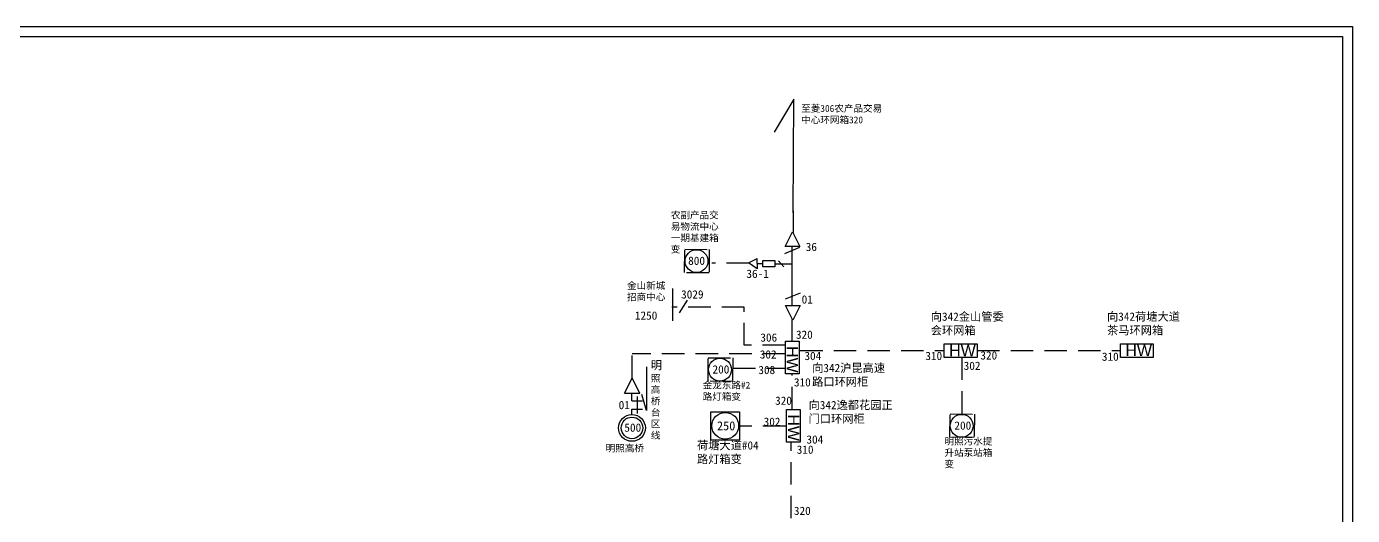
# Model space of a CAD drawing. Extents: x 417 to 858, y 49 to 343.
# Drawn here: x 567.4 to 858.2, y 235.6 to 342.7 of the extents above; entities that cross this region are included whole.
import ezdxf

# ---------------------------------------------------------------- set-up
doc = ezdxf.new("R2010")
doc.units = 0
doc.header["$LTSCALE"] = 0.774411
doc.linetypes.add('DASHED2', pattern=[9.525, 6.35, -3.175])
doc.layers.get('0').update_dxf_attribs({"linetype": 'CONTINUOUS'})
doc.layers.add('Layer2', color=1, linetype='CONTINUOUS')
doc.styles.add('宋体_txtstyle_0.00_0_0', font='')
doc.styles.add('宋体_txtstyle_1.50_0_0', font='SIMSUN.TTC', dxfattribs={"height": 1.5})
doc.styles.get('宋体_txtstyle_0.00_0_0').set_extended_font_data('宋体')

msp = doc.modelspace()

# ---------------------------------------------------------------- linework, layer by layer
at = {"color": 0, "linetype": 'DASHED2'}
for p, q in [((735.48, 302.31), (735.48, 297.58)), ((725.72, 290.91), (727.59, 291.85)), ((727.59, 289.63), (725.72, 290.91)), ((727.59, 290.81), (727.59, 291.85)), ((727.59, 290.81), (727.59, 289.63)), ((732.3, 291.39), (733.48, 290.05)), ((735.32, 273.78), (735.32, 278.52)), ((700.18, 265.68), (700.18, 271.17)), ((733.79, 271.02), (700.24, 271.02)), ((722.3, 267.83), (733.79, 267.83)), ((735.32, 258.85), (735.32, 266.56)), ((733.8, 255.11), (723.85, 255.11)), ((735.06, 234.95), (735.06, 251.49))]:
    msp.add_line(p, q, dxfattribs=at)
at = {"color": 0, "linetype": 'Continuous'}
for p, q in [((733.74, 294.51), (735.4, 297.75)), ((735.4, 297.75), (737, 294.51)), ((733.7, 293), (736.99, 294.34)), ((737, 294.51), (733.74, 294.51)), ((735.32, 281.59), (735.32, 294.42)), ((709.03, 285.29), (709.03, 278.22)), ((710.62, 279.97), (712.37, 282.76)), ((737.05, 284.3), (733.77, 282.95)), ((735.41, 278.35), (733.81, 281.59)), ((733.81, 281.59), (737.06, 281.59)), ((737.06, 281.59), (735.41, 278.35)), ((698.53, 262.39), (700.19, 265.63)), ((700.19, 265.63), (701.79, 262.39)), ((701.87, 262.27), (698.51, 262.27)), ((700.1, 260.67), (700.1, 262.27)), ((700.1, 260.67), (702.48, 260.67)), ((700.1, 257.79), (700.1, 258.83)), ((700.1, 258.83), (702.45, 258.83)), ((701.34, 261.65), (701.34, 257.92))]:
    msp.add_line(p, q, dxfattribs=at)
msp.add_line((703.36, 268.11), (703.36, 258.57))
at = {"linetype": 'DASHED2'}
msp.add_line((703.36, 258.57), (702.34, 262.07), dxfattribs=at)
at = {"color": 0, "linetype": 'DASHED2'}
for points in [[(717.07, 288.73), (711.7, 288.78), (711.76, 293.91), (717.12, 293.86)], [(722.2, 264.95), (716.84, 265.01), (716.89, 270.14), (722.25, 270.08)], [(775.23, 252.64), (769.87, 252.69), (769.92, 257.82), (775.28, 257.76)]]:
    msp.add_lwpolyline(points, close=True, dxfattribs=at)
at = {"color": 0, "linetype": 'Continuous'}
for points in [[(736.82, 273.75), (736.82, 266.59), (733.83, 266.59), (733.83, 273.75)], [(768.66, 273.18), (775.83, 273.18), (775.83, 270.2), (768.66, 270.2)], [(807.31, 273.2), (814.47, 273.2), (814.47, 270.21), (807.31, 270.21)], [(717.48, 258.3), (723.76, 258.3), (723.76, 252.06), (717.48, 252.06)], [(737.07, 258.78), (737.07, 251.61), (734.08, 251.61), (734.08, 258.78)]]:
    msp.add_lwpolyline(points, close=True, dxfattribs=at)
at = {"color": 0}
for centre, radius in [((714.32, 291.3), 2.51), ((719.45, 267.52), 2.51), ((700.16, 254.75), 2.36), ((772.48, 255.21), 2.51)]:
    msp.add_circle(centre, radius, dxfattribs=at)
at = {"color": 0, "linetype": 'Continuous'}
for centre in [(700.16, 254.75), (720.62, 255.21)]:
    msp.add_circle(centre, 2.94, dxfattribs=at)
at = {"layer": 'Layer2', "color": 1}
for p, q in [((735.68, 326.78), (731.32, 319.58)), ((735.51, 301.93), (735.68, 326.78))]:
    msp.add_line(p, q, dxfattribs=at)
at = {"layer": 'Layer2', "color": 0, "linetype": 'DASHED2'}
for p, q in [((725.83, 290.88), (717.71, 290.88)), ((724.8, 281.24), (708.93, 281.24)), ((724.8, 272.85), (724.8, 281.24)), ((733.73, 272.85), (724.8, 272.85))]:
    msp.add_line(p, q, dxfattribs=at)
at = {"layer": 'Layer2', "color": 0}
for p, q in [((728.9, 290.68), (727.63, 290.68)), ((735.27, 290.67), (731.42, 290.67))]:
    msp.add_line(p, q, dxfattribs=at)
at = {"layer": 'Layer2', "color": 7, "linetype": 'DASHED2'}
for p, q in [((737.07, 271.72), (768.54, 271.72)), ((775.86, 271.73), (807.33, 271.73)), ((772.52, 270.19), (772.52, 257.86))]:
    msp.add_line(p, q, dxfattribs=at)
at = {"layer": 'Layer2', "color": 7}
for points in [[(417.09, 342.72), (858.17, 342.72), (858.17, 48.87), (417.09, 48.87)], [(419.27, 340.55), (855.99, 340.55), (855.99, 51.04), (419.27, 51.04)]]:
    msp.add_lwpolyline(points, close=True, dxfattribs=at)
at = {"layer": 'Layer2', "color": 0}
msp.add_lwpolyline([(731.46, 291.42), (731.46, 290.02), (728.88, 290.02), (728.88, 291.42)], close=True, dxfattribs=at)

# ---------------------------------------------------------------- texts
at = {"color": 1, "true_color": 0xff0000, "insert": (737.27, 325.52), "char_height": 1.5, "width": 18.5379, "attachment_point": 1, "style": '宋体_txtstyle_1.50_0_0'}
msp.add_mtext('至菱306农产品交易中心环网箱320', dxfattribs=at)
at = {"color": 0, "attachment_point": 1, "style": '宋体_txtstyle_0.00_0_0'}
for s, insert, char_height, width in [('{\\fSimSun|b0|i0|c134|p2;农副产品交易物流中心一期基建箱变}', (708.68, 302.15), 1.5, 12.4524), ('36', (738.27, 295.33), 1.81, 3.8063), ('800', (712.49, 292.29), 1.81, 3.8063), ('36-1', (725.26, 289.44), 1.81, 3.8063), ('{\\fSimSun|b0|i0|c134|p2;金山新城招商中心}', (699.08, 286.69), 1.5, 9.0334), ('3029', (710.94, 284.92), 1.81, 3.8063), ('01', (737.37, 283.81), 1.805, 21.6783), ('1250', (700.8, 280.28), 1.81, 3.8063), ('向342金山管委会环网箱', (765.69, 280.04), 1.805, 15.9712), ('向342荷塘大道茶马环网箱', (804.34, 280.05), 1.805, 15.9712), ('306', (728.32, 275.46), 1.805, 21.6783), ('320', (736.13, 276.09), 1.805, 21.6783), ('302', (728.19, 271.76), 1.805, 21.6783), ('304', (737.99, 271.43), 1.805, 21.6783), ('310', (764.5, 271.43), 1.805, 21.6783), ('320', (776.57, 271.54), 1.805, 21.6783), ('310', (803.22, 271.27), 1.805, 21.6783), ('200', (717.83, 268.48), 1.81, 3.8063), ('308', (727.88, 268.35), 1.805, 21.6783), ('{\\fSimSun|b0|i0|c134|p2;向}342{\\fSimSun|b0|i0|c134|p2;沪昆高速路口环网柜}', (739.68, 268.78), 1.805, 15.9712), ('302', (772.91, 269.27), 1.805, 21.6783), ('金龙东路#2路灯箱变', (715.67, 264.88), 1.5, 12.0758), ('310', (735.69, 265.65), 1.805, 21.6783), ('01', (697.24, 260.67), 1.81, 3.8063), ('{\\fSimSun|b0|i0|c134|p2;320}', (731.55, 261.62), 1.805, 21.6783), ('{\\fSimSun|b0|i0|c134|p2;向342逸都花园正门口环网柜}', (738.89, 260.66), 1.805, 19.2205), ('{\\fSimSun|b0|i0|c134|p2;302}', (729.04, 257.01), 1.805, 21.6783), ('200', (770.87, 256.17), 1.81, 3.8063), ('500', (698.49, 255.72), 1.81, 3.8063), ('{\\fSimSun|b0|i0|c134|p2;304}', (738.43, 253.11), 1.805, 21.6783), ('明照高桥', (694.4, 251.06), 1.5, 12.0758), ('{\\fSimSun|b0|i0|c134|p2;荷塘大道#04路灯箱变}', (714.42, 251.82), 1.805, 14.6409), ('明照污水提升站泵站箱变', (768.7, 252.57), 1.5, 12.0758), ('{\\fSimSun|b0|i0|c134|p2;320}', (735.68, 237.48), 1.805, 21.6783)]:
    msp.add_mtext(s, dxfattribs=dict(at, insert=insert, char_height=char_height, width=width))
at = {"color": 0, "linetype": 'Continuous', "char_height": 2.5, "width": 4.8204, "attachment_point": 1, "rotation": 270, "style": '宋体_txtstyle_0.00_0_0'}
for insert in [(736.6, 272.68), (736.86, 257.71)]:
    msp.add_mtext('{\\fArial|b0|i0|c0|p32;HW}', dxfattribs=dict(at, insert=insert))
at = {"color": 0, "linetype": 'Continuous', "attachment_point": 1, "style": '宋体_txtstyle_0.00_0_0'}
for s, insert, char_height, width in [('{\\fArial|b0|i0|c0|p32;HW}', (769.73, 272.97), 2.5, 4.8204), ('{\\fArial|b0|i0|c0|p32;HW}', (808.38, 272.99), 2.5, 4.8204), ('{\\fSimSun|b0|i0|c134|p2;250}', (718.81, 256.19), 1.967, 4.3406)]:
    msp.add_mtext(s, dxfattribs=dict(at, insert=insert, char_height=char_height, width=width))
at = {"insert": (704.3, 269.39), "char_height": 1.805, "width": 2.2354, "attachment_point": 1, "style": '宋体_txtstyle_0.00_0_0'}
msp.add_mtext('明{\\H0.831x;照高桥台区线}', dxfattribs=at)
at = {"color": 0, "linetype": 'DASHED2', "insert": (736.29, 250.89), "char_height": 1.805, "width": 21.6783, "attachment_point": 1, "style": '宋体_txtstyle_0.00_0_0'}
msp.add_mtext('{\\fSimSun|b0|i0|c134|p2;310}', dxfattribs=at)

doc.saveas('drawing.dxf')
